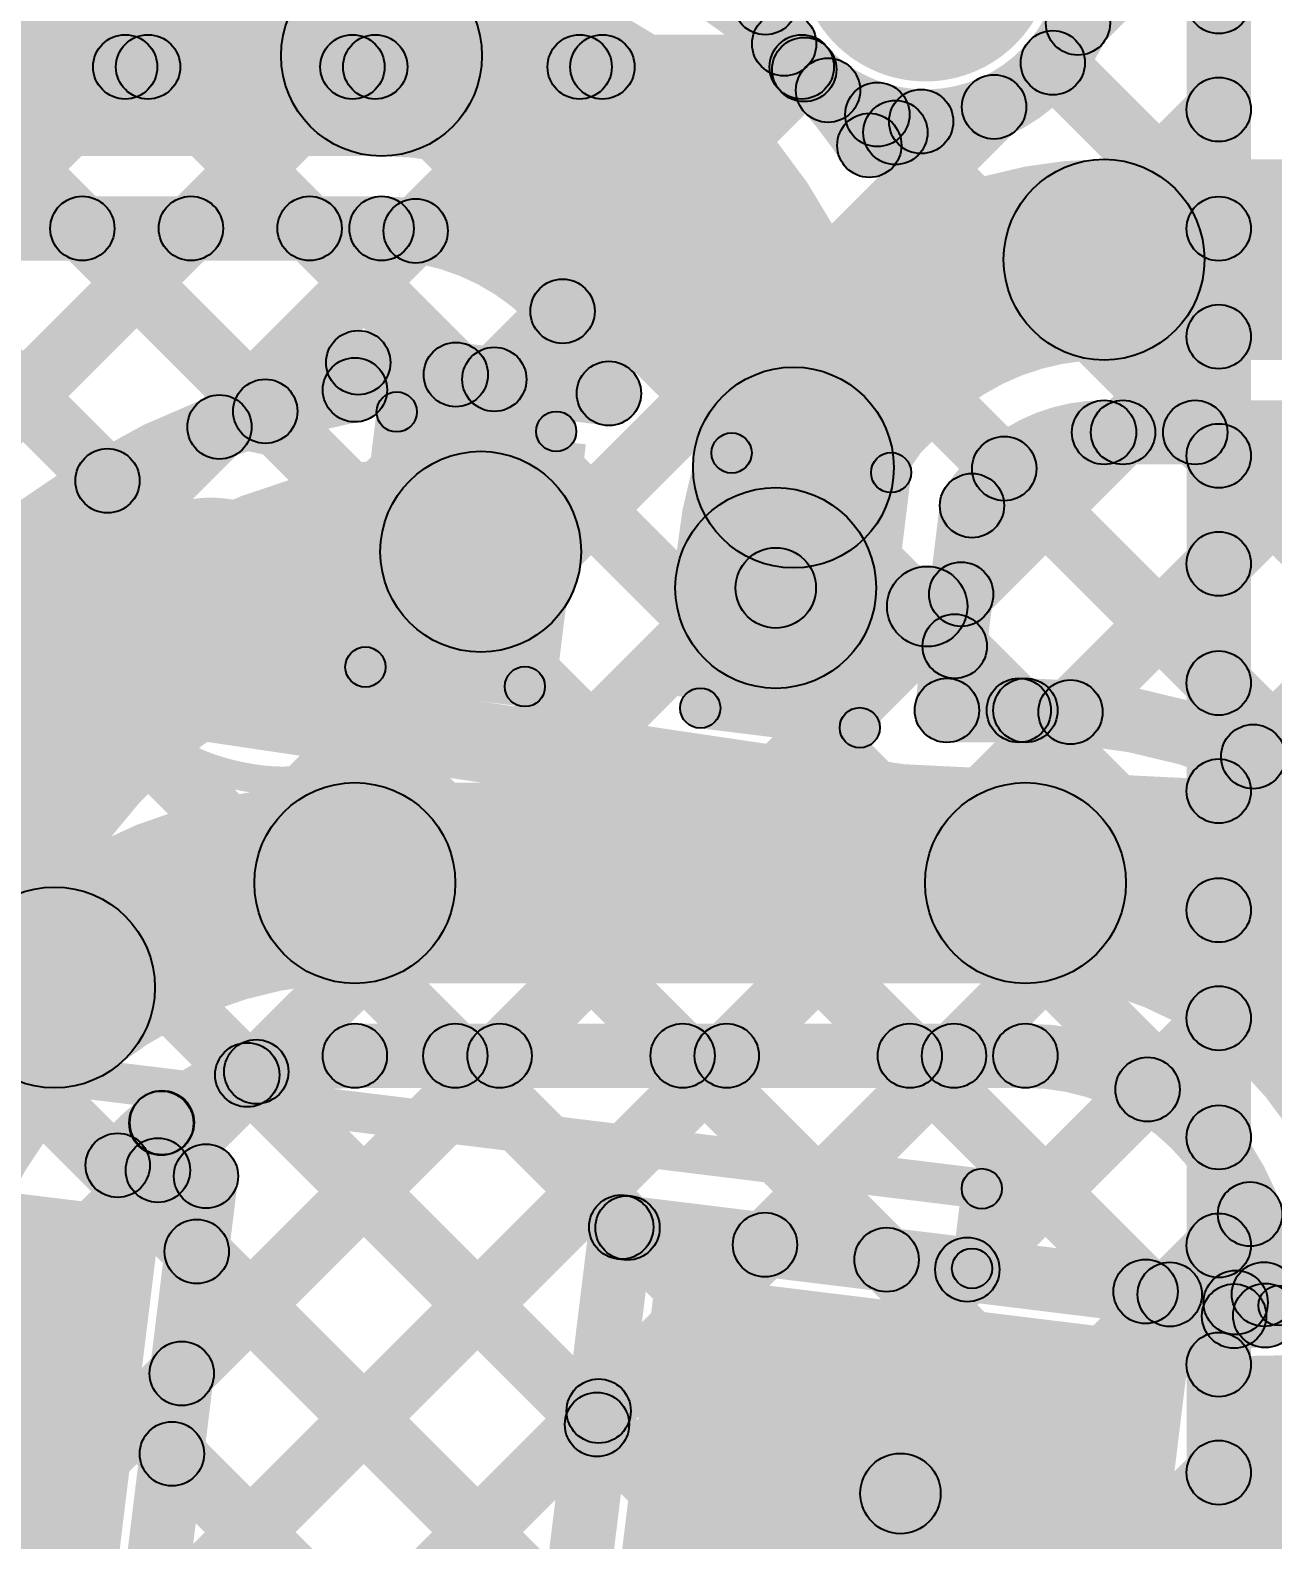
# Model space of a CAD drawing. Header units: millimetres. Extents: x -2.17 to 2.17, y -2.17 to 2.17.
# Drawn here: x -0.2364 to -0.0818, y -1.3914 to -1.2034 of the extents above; entities that cross this region are included whole.
import ezdxf

# ---------------------------------------------------------------- set-up
doc = ezdxf.new("R2010")
doc.units = ezdxf.units.MM
doc.header["$MEASUREMENT"] = 0
for name, color, linetype in [('BottomLayer', 5, 'Continuous'), ('BottomSolder', 6, 'Continuous'), ('Mechanical2', 216, 'Continuous'), ('TopLayer', 1, 'Continuous'), ('TopOverlay', 2, 'Continuous'), ('TopPaste', 8, 'Continuous'), ('TopSolder', 216, 'Continuous')]:
    doc.layers.add(name, color=color, linetype=linetype)

# ---------------------------------------------------------------- blocks, each defined once
blk = doc.blocks.new('WS2812B_M____13')
at = {"layer": 'TopLayer'}
for points in [[(-0.09409, 0.05079), (-0.03504, 0.05079), (-0.03504, 0.01142), (-0.09409, 0.01142)], [(0.03504, 0.05079), (0.09409, 0.05079), (0.09409, 0.01142), (0.03504, 0.01142)], [(-0.09409, -0.01142), (-0.03504, -0.01142), (-0.03504, -0.05079), (-0.09409, -0.05079)], [(0.03504, -0.01142), (0.09409, -0.01142), (0.09409, -0.05079), (0.03504, -0.05079)]]:
    blk.add_hatch(color=1, dxfattribs=at).paths.add_polyline_path(points)
at = {"layer": 'TopOverlay'}
h = blk.add_hatch(color=2, dxfattribs=at)
edge = h.paths.add_edge_path()
edge.add_arc((-0.07, 0.07), 0.0025, 0, 360)
h = blk.add_hatch(color=2, dxfattribs=at)
edge = h.paths.add_edge_path()
edge.add_arc((-0.07, 0.07), 0.0025, 0, 360)
for points in [[(-0.07, 0.0675), (-0.07, 0.0725), (0.07, 0.0725), (0.07, 0.0675)], [(-0.0675, 0.06), (-0.0725, 0.06), (-0.0725, 0.07), (-0.0675, 0.07)], [(0.0725, 0.06), (0.0675, 0.06), (0.0675, 0.07), (0.0725, 0.07)], [(-0.0675, -0.07), (-0.0725, -0.07), (-0.0725, -0.06), (-0.0675, -0.06)], [(0.0725, -0.07), (0.0675, -0.07), (0.0675, -0.06), (0.0725, -0.06)], [(-0.07, -0.0725), (-0.07, -0.0675), (0.07, -0.0675), (0.07, -0.0725)]]:
    blk.add_hatch(color=2, dxfattribs=at).paths.add_polyline_path(points)
h = blk.add_hatch(color=2, dxfattribs=at)
edge = h.paths.add_edge_path()
edge.add_arc((0.07, 0.07), 0.0025, 0, 360)
h = blk.add_hatch(color=2, dxfattribs=at)
edge = h.paths.add_edge_path()
edge.add_arc((0.07, 0.07), 0.0025, 0, 360)
h = blk.add_hatch(color=2, dxfattribs=at)
edge = h.paths.add_edge_path()
edge.add_arc((-0.091, 0.061), 0.0025, 0, 360)
h = blk.add_hatch(color=2, dxfattribs=at)
edge = h.paths.add_edge_path()
edge.add_arc((-0.085, 0.061), 0.0025, 0, 360)
h = blk.add_hatch(color=2, dxfattribs=at)
edge = h.paths.add_edge_path()
edge.add_arc((-0.07, 0.06), 0.0025, 0, 360)
h = blk.add_hatch(color=2, dxfattribs=at)
edge = h.paths.add_edge_path()
edge.add_arc((0.07, 0.06), 0.0025, 0, 360)
h = blk.add_hatch(color=2, dxfattribs=at)
edge = h.paths.add_edge_path()
edge.add_arc((-0.07, -0.06), 0.0025, 0, 360)
h = blk.add_hatch(color=2, dxfattribs=at)
edge = h.paths.add_edge_path()
edge.add_arc((0.07, -0.06), 0.0025, 0, 360)
h = blk.add_hatch(color=2, dxfattribs=at)
edge = h.paths.add_edge_path()
edge.add_arc((-0.07, -0.07), 0.0025, 0, 360)
h = blk.add_hatch(color=2, dxfattribs=at)
edge = h.paths.add_edge_path()
edge.add_arc((-0.07, -0.07), 0.0025, 0, 360)
h = blk.add_hatch(color=2, dxfattribs=at)
edge = h.paths.add_edge_path()
edge.add_arc((0.07, -0.07), 0.0025, 0, 360)
h = blk.add_hatch(color=2, dxfattribs=at)
edge = h.paths.add_edge_path()
edge.add_arc((0.07, -0.07), 0.0025, 0, 360)
at = {"layer": 'TopPaste'}
for points in [[(-0.09409, 0.05079), (-0.03504, 0.05079), (-0.03504, 0.01142), (-0.09409, 0.01142)], [(0.03504, 0.05079), (0.09409, 0.05079), (0.09409, 0.01142), (0.03504, 0.01142)], [(-0.09409, -0.01142), (-0.03504, -0.01142), (-0.03504, -0.05079), (-0.09409, -0.05079)], [(0.03504, -0.01142), (0.09409, -0.01142), (0.09409, -0.05079), (0.03504, -0.05079)]]:
    blk.add_hatch(color=8, dxfattribs=at).paths.add_polyline_path(points)
at = {"layer": 'TopSolder'}
for points in [[(-0.09809, 0.05479), (-0.03104, 0.05479), (-0.03104, 0.00742), (-0.09809, 0.00742)], [(0.03104, 0.05479), (0.09809, 0.05479), (0.09809, 0.00742), (0.03104, 0.00742)], [(-0.09809, -0.00742), (-0.03104, -0.00742), (-0.03104, -0.05479), (-0.09809, -0.05479)], [(0.03104, -0.00742), (0.09809, -0.00742), (0.09809, -0.05479), (0.03104, -0.05479)]]:
    blk.add_hatch(color=216, dxfattribs=at).paths.add_polyline_path(points)
at = {"layer": 'TopOverlay', "const_width": 0.005}
blk.add_lwpolyline([(-0.085, 0.061, 1), (-0.091, 0.061, 1)], format="xyb", close=True, dxfattribs=at)
at = {"layer": 'TopOverlay'}
for centre in [(-0.07, 0.07), (-0.07, 0.07), (0.07, 0.07), (0.07, 0.07), (-0.091, 0.061), (-0.085, 0.061), (-0.07, 0.06), (0.07, 0.06), (-0.07, -0.06), (0.07, -0.06), (-0.07, -0.07), (-0.07, -0.07), (0.07, -0.07), (0.07, -0.07)]:
    blk.add_circle(centre, 0.0025, dxfattribs=at)
blk = doc.blocks.new('WS2812B_M____185')
at = {"layer": 'TopLayer'}
for points in [[(-0.09409, 0.05079), (-0.03504, 0.05079), (-0.03504, 0.01142), (-0.09409, 0.01142)], [(0.03504, 0.05079), (0.09409, 0.05079), (0.09409, 0.01142), (0.03504, 0.01142)], [(-0.09409, -0.01142), (-0.03504, -0.01142), (-0.03504, -0.05079), (-0.09409, -0.05079)], [(0.03504, -0.01142), (0.09409, -0.01142), (0.09409, -0.05079), (0.03504, -0.05079)]]:
    blk.add_hatch(color=1, dxfattribs=at).paths.add_polyline_path(points)
at = {"layer": 'TopOverlay'}
h = blk.add_hatch(color=2, dxfattribs=at)
edge = h.paths.add_edge_path()
edge.add_arc((-0.07, 0.07), 0.0025, 0, 360)
h = blk.add_hatch(color=2, dxfattribs=at)
edge = h.paths.add_edge_path()
edge.add_arc((-0.07, 0.07), 0.0025, 0, 360)
for points in [[(-0.07, 0.0675), (-0.07, 0.0725), (0.07, 0.0725), (0.07, 0.0675)], [(-0.0725, 0.07), (-0.0675, 0.07), (-0.0675, 0.06), (-0.0725, 0.06)], [(0.0675, 0.07), (0.0725, 0.07), (0.0725, 0.06), (0.0675, 0.06)], [(-0.0725, -0.06), (-0.0675, -0.06), (-0.0675, -0.07), (-0.0725, -0.07)], [(0.0675, -0.06), (0.0725, -0.06), (0.0725, -0.07), (0.0675, -0.07)], [(-0.07, -0.0725), (-0.07, -0.0675), (0.07, -0.0675), (0.07, -0.0725)]]:
    blk.add_hatch(color=2, dxfattribs=at).paths.add_polyline_path(points)
h = blk.add_hatch(color=2, dxfattribs=at)
edge = h.paths.add_edge_path()
edge.add_arc((0.07, 0.07), 0.0025, 0, 360)
h = blk.add_hatch(color=2, dxfattribs=at)
edge = h.paths.add_edge_path()
edge.add_arc((0.07, 0.07), 0.0025, 0, 360)
h = blk.add_hatch(color=2, dxfattribs=at)
edge = h.paths.add_edge_path()
edge.add_arc((-0.091, 0.061), 0.0025, 0, 360)
h = blk.add_hatch(color=2, dxfattribs=at)
edge = h.paths.add_edge_path()
edge.add_arc((-0.085, 0.061), 0.0025, 0, 360)
h = blk.add_hatch(color=2, dxfattribs=at)
edge = h.paths.add_edge_path()
edge.add_arc((-0.07, 0.06), 0.0025, 0, 360)
h = blk.add_hatch(color=2, dxfattribs=at)
edge = h.paths.add_edge_path()
edge.add_arc((0.07, 0.06), 0.0025, 0, 360)
h = blk.add_hatch(color=2, dxfattribs=at)
edge = h.paths.add_edge_path()
edge.add_arc((-0.07, -0.06), 0.0025, 0, 360)
h = blk.add_hatch(color=2, dxfattribs=at)
edge = h.paths.add_edge_path()
edge.add_arc((0.07, -0.06), 0.0025, 0, 360)
h = blk.add_hatch(color=2, dxfattribs=at)
edge = h.paths.add_edge_path()
edge.add_arc((-0.07, -0.07), 0.0025, 0, 360)
h = blk.add_hatch(color=2, dxfattribs=at)
edge = h.paths.add_edge_path()
edge.add_arc((-0.07, -0.07), 0.0025, 0, 360)
h = blk.add_hatch(color=2, dxfattribs=at)
edge = h.paths.add_edge_path()
edge.add_arc((0.07, -0.07), 0.0025, 0, 360)
h = blk.add_hatch(color=2, dxfattribs=at)
edge = h.paths.add_edge_path()
edge.add_arc((0.07, -0.07), 0.0025, 0, 360)
at = {"layer": 'TopPaste'}
for points in [[(-0.09409, 0.05079), (-0.03504, 0.05079), (-0.03504, 0.01142), (-0.09409, 0.01142)], [(0.03504, 0.05079), (0.09409, 0.05079), (0.09409, 0.01142), (0.03504, 0.01142)], [(-0.09409, -0.01142), (-0.03504, -0.01142), (-0.03504, -0.05079), (-0.09409, -0.05079)], [(0.03504, -0.01142), (0.09409, -0.01142), (0.09409, -0.05079), (0.03504, -0.05079)]]:
    blk.add_hatch(color=8, dxfattribs=at).paths.add_polyline_path(points)
at = {"layer": 'TopSolder'}
for points in [[(-0.09809, 0.05479), (-0.03104, 0.05479), (-0.03104, 0.00742), (-0.09809, 0.00742)], [(0.03104, 0.05479), (0.09809, 0.05479), (0.09809, 0.00742), (0.03104, 0.00742)], [(-0.09809, -0.00742), (-0.03104, -0.00742), (-0.03104, -0.05479), (-0.09809, -0.05479)], [(0.03104, -0.00742), (0.09809, -0.00742), (0.09809, -0.05479), (0.03104, -0.05479)]]:
    blk.add_hatch(color=216, dxfattribs=at).paths.add_polyline_path(points)
at = {"layer": 'TopOverlay', "const_width": 0.005}
blk.add_lwpolyline([(-0.085, 0.061, 1), (-0.091, 0.061, 1)], format="xyb", close=True, dxfattribs=at)
at = {"layer": 'TopOverlay'}
for centre in [(-0.07, 0.07), (-0.07, 0.07), (0.07, 0.07), (0.07, 0.07), (-0.091, 0.061), (-0.085, 0.061), (-0.07, 0.06), (0.07, 0.06), (-0.07, -0.06), (0.07, -0.06), (-0.07, -0.07), (-0.07, -0.07), (0.07, -0.07), (0.07, -0.07)]:
    blk.add_circle(centre, 0.0025, dxfattribs=at)
blk = doc.blocks.new('C__0402_359')
at = {"layer": 'TopLayer'}
for points in [[(-0.0275, -0.0125), (-0.0275, 0.0125), (-0.0095, 0.0125), (-0.0095, -0.0125)], [(0.0095, -0.0125), (0.0095, 0.0125), (0.0275, 0.0125), (0.0275, -0.0125)]]:
    blk.add_hatch(color=1, dxfattribs=at).paths.add_polyline_path(points)
at = {"layer": 'TopOverlay'}
h = blk.add_hatch(color=2, dxfattribs=at)
edge = h.paths.add_edge_path()
edge.add_arc((-0.031, 0.016), 0.0025, 0, 360)
h = blk.add_hatch(color=2, dxfattribs=at)
edge = h.paths.add_edge_path()
edge.add_arc((-0.031, 0.016), 0.0025, 0, 360)
for points in [[(-0.011, 0.0185), (-0.011, 0.0135), (-0.031, 0.0135), (-0.031, 0.0185)], [(0.031, 0.0185), (0.031, 0.0135), (0.011, 0.0135), (0.011, 0.0185)], [(-0.0335, 0.016), (-0.0285, 0.016), (-0.0285, -0.016), (-0.0335, -0.016)], [(0.0285, 0.016), (0.0335, 0.016), (0.0335, -0.016), (0.0285, -0.016)], [(-0.011, -0.0135), (-0.011, -0.0185), (-0.031, -0.0185), (-0.031, -0.0135)], [(0.031, -0.0135), (0.031, -0.0185), (0.011, -0.0185), (0.011, -0.0135)]]:
    blk.add_hatch(color=2, dxfattribs=at).paths.add_polyline_path(points)
h = blk.add_hatch(color=2, dxfattribs=at)
edge = h.paths.add_edge_path()
edge.add_arc((-0.011, 0.016), 0.0025, 0, 360)
h = blk.add_hatch(color=2, dxfattribs=at)
edge = h.paths.add_edge_path()
edge.add_arc((0.011, 0.016), 0.0025, 0, 360)
h = blk.add_hatch(color=2, dxfattribs=at)
edge = h.paths.add_edge_path()
edge.add_arc((0.031, 0.016), 0.0025, 0, 360)
h = blk.add_hatch(color=2, dxfattribs=at)
edge = h.paths.add_edge_path()
edge.add_arc((0.031, 0.016), 0.0025, 0, 360)
h = blk.add_hatch(color=2, dxfattribs=at)
edge = h.paths.add_edge_path()
edge.add_arc((-0.031, -0.016), 0.0025, 0, 360)
h = blk.add_hatch(color=2, dxfattribs=at)
edge = h.paths.add_edge_path()
edge.add_arc((-0.031, -0.016), 0.0025, 0, 360)
h = blk.add_hatch(color=2, dxfattribs=at)
edge = h.paths.add_edge_path()
edge.add_arc((-0.011, -0.016), 0.0025, 0, 360)
h = blk.add_hatch(color=2, dxfattribs=at)
edge = h.paths.add_edge_path()
edge.add_arc((0.011, -0.016), 0.0025, 0, 360)
h = blk.add_hatch(color=2, dxfattribs=at)
edge = h.paths.add_edge_path()
edge.add_arc((0.031, -0.016), 0.0025, 0, 360)
h = blk.add_hatch(color=2, dxfattribs=at)
edge = h.paths.add_edge_path()
edge.add_arc((0.031, -0.016), 0.0025, 0, 360)
at = {"layer": 'TopPaste'}
for points in [[(-0.0275, -0.0125), (-0.0275, 0.0125), (-0.0095, 0.0125), (-0.0095, -0.0125)], [(0.0095, -0.0125), (0.0095, 0.0125), (0.0275, 0.0125), (0.0275, -0.0125)]]:
    blk.add_hatch(color=8, dxfattribs=at).paths.add_polyline_path(points)
at = {"layer": 'TopSolder'}
for points in [[(-0.02986, -0.01486), (-0.02986, 0.01486), (-0.00714, 0.01486), (-0.00714, -0.01486)], [(0.00714, -0.01486), (0.00714, 0.01486), (0.02986, 0.01486), (0.02986, -0.01486)]]:
    blk.add_hatch(color=216, dxfattribs=at).paths.add_polyline_path(points)
at = {"layer": 'TopOverlay'}
for centre in [(-0.031, 0.016), (-0.031, 0.016), (-0.011, 0.016), (0.011, 0.016), (0.031, 0.016), (0.031, 0.016), (-0.031, -0.016), (-0.031, -0.016), (-0.011, -0.016), (0.011, -0.016), (0.031, -0.016), (0.031, -0.016)]:
    blk.add_circle(centre, 0.0025, dxfattribs=at)

msp = doc.modelspace()

# ---------------------------------------------------------------- hatches: boundary and pattern name
at = {"layer": 'BottomLayer'}
for points in [[(-0.0845, -2.0588), (-0.0925, -2.0588), (-0.0925, -0.99704), (-0.0845, -0.99704)], [(-0.5307, -1.07444), (-0.52504, -1.06878), (-0.08567, -1.50815), (-0.09133, -1.51381)], [(-0.5567, -1.07672), (-0.55104, -1.07107), (-0.08567, -1.53644), (-0.09133, -1.54209)], [(-0.1032, -1.20537), (-0.10885, -1.19972), (-0.09133, -1.18219), (-0.08567, -1.18785)], [(-0.36, -1.212), (-0.36, -1.204), (-0.1404, -1.204), (-0.1404, -1.212)], [(-0.11198, -1.21031), (-0.10632, -1.20466), (-0.08567, -1.22531), (-0.09133, -1.23097)], [(-0.51708, -1.50612), (-0.52274, -1.50046), (-0.22744, -1.20517), (-0.22179, -1.21083)], [(-0.48924, -1.50656), (-0.4949, -1.50091), (-0.19916, -1.20517), (-0.1935, -1.21083)], [(-0.4614, -1.50701), (-0.46705, -1.50135), (-0.17088, -1.20517), (-0.16522, -1.21083)], [(-0.43356, -1.50745), (-0.43921, -1.50179), (-0.14292, -1.2055), (-0.13726, -1.21116)], [(-0.36619, -1.21066), (-0.36053, -1.205), (-0.08567, -1.47987), (-0.09133, -1.48552)], [(-0.33774, -1.21083), (-0.33208, -1.20517), (-0.08567, -1.45158), (-0.09133, -1.45724)], [(-0.30946, -1.21083), (-0.3038, -1.20517), (-0.08567, -1.4233), (-0.09133, -1.42896)], [(-0.28117, -1.21083), (-0.27551, -1.20517), (-0.08567, -1.39501), (-0.09133, -1.40067)], [(-0.25289, -1.21083), (-0.24723, -1.20517), (-0.08567, -1.36673), (-0.09133, -1.37239)], [(-0.2246, -1.21083), (-0.21895, -1.20517), (-0.08567, -1.33845), (-0.09133, -1.3441)], [(-0.19632, -1.21083), (-0.19066, -1.20517), (-0.08567, -1.31016), (-0.09133, -1.31582)], [(-0.16803, -1.21083), (-0.16238, -1.20517), (-0.08567, -1.28188), (-0.09133, -1.28753)], [(-0.40572, -1.50789), (-0.41137, -1.50224), (-0.11928, -1.21015), (-0.11363, -1.2158)], [(-0.37787, -1.50834), (-0.38353, -1.50268), (-0.09133, -1.21048), (-0.08567, -1.21613)], [(-0.13382, -1.21676), (-0.12816, -1.2111), (-0.08567, -1.25359), (-0.09133, -1.25925)], [(-0.35003, -1.50878), (-0.35569, -1.50312), (-0.09133, -1.23876), (-0.08567, -1.24442)], [(-0.32219, -1.50922), (-0.32785, -1.50357), (-0.09133, -1.26705), (-0.08567, -1.2727)], [(-0.29435, -1.50967), (-0.30001, -1.50401), (-0.09133, -1.29533), (-0.08567, -1.30099)], [(-0.26651, -1.51011), (-0.27217, -1.50445), (-0.09133, -1.32361), (-0.08567, -1.32927)], [(-0.23867, -1.51055), (-0.24433, -1.5049), (-0.09133, -1.3519), (-0.08567, -1.35755)], [(-0.21083, -1.511), (-0.21649, -1.50534), (-0.09133, -1.38018), (-0.08567, -1.38584)]]:
    msp.add_hatch(color=5, dxfattribs=at).paths.add_polyline_path(points)
h = msp.add_hatch(color=5, dxfattribs=at)
edge = h.paths.add_edge_path()
edge.add_arc((-0.125, -1.194), 0.01181, 0, 360)
h = msp.add_hatch(color=5, dxfattribs=at)
edge = h.paths.add_edge_path()
edge.add_arc((-0.0885, -1.19985), 0.004, 0, 360)
h = msp.add_hatch(color=5, dxfattribs=at)
edge = h.paths.add_edge_path()
edge.add_arc((-0.10602, -1.20254), 0.004, 0, 360)
h = msp.add_hatch(color=5, dxfattribs=at)
edge = h.paths.add_edge_path()
edge.add_arc((-0.22462, -1.208), 0.004, 0, 360)
h = msp.add_hatch(color=5, dxfattribs=at)
edge = h.paths.add_edge_path()
edge.add_arc((-0.22177, -1.208), 0.004, 0, 360)
h = msp.add_hatch(color=5, dxfattribs=at)
edge = h.paths.add_edge_path()
edge.add_arc((-0.19633, -1.208), 0.004, 0, 360)
h = msp.add_hatch(color=5, dxfattribs=at)
edge = h.paths.add_edge_path()
edge.add_arc((-0.19349, -1.208), 0.004, 0, 360)
h = msp.add_hatch(color=5, dxfattribs=at)
edge = h.paths.add_edge_path()
edge.add_arc((-0.16805, -1.208), 0.004, 0, 360)
h = msp.add_hatch(color=5, dxfattribs=at)
edge = h.paths.add_edge_path()
edge.add_arc((-0.16521, -1.208), 0.004, 0, 360)
h = msp.add_hatch(color=5, dxfattribs=at)
edge = h.paths.add_edge_path()
edge.add_arc((-0.1404, -1.208), 0.004, 0, 360)
h = msp.add_hatch(color=5, dxfattribs=at)
edge = h.paths.add_edge_path()
edge.add_arc((-0.1404, -1.208), 0.004, 0, 360)
h = msp.add_hatch(color=5, dxfattribs=at)
edge = h.paths.add_edge_path()
edge.add_arc((-0.14009, -1.20833), 0.004, 0, 360)
h = msp.add_hatch(color=5, dxfattribs=at)
edge = h.paths.add_edge_path()
edge.add_arc((-0.10915, -1.20749), 0.004, 0, 360)
h = msp.add_hatch(color=5, dxfattribs=at)
edge = h.paths.add_edge_path()
edge.add_arc((-0.13099, -1.21393), 0.004, 0, 360)
h = msp.add_hatch(color=5, dxfattribs=at)
edge = h.paths.add_edge_path()
edge.add_arc((-0.11646, -1.21298), 0.004, 0, 360)
h = msp.add_hatch(color=5, dxfattribs=at)
edge = h.paths.add_edge_path()
edge.add_arc((-0.0885, -1.21331), 0.004, 0, 360)
h = msp.add_hatch(color=5, dxfattribs=at)
edge = h.paths.add_edge_path()
edge.add_arc((-0.0885, -1.22814), 0.004, 0, 360)
h = msp.add_hatch(color=5, dxfattribs=at)
edge = h.paths.add_edge_path()
edge.add_arc((-0.0885, -1.24159), 0.004, 0, 360)
h = msp.add_hatch(color=5, dxfattribs=at)
edge = h.paths.add_edge_path()
edge.add_arc((-0.0885, -1.25642), 0.004, 0, 360)
h = msp.add_hatch(color=5, dxfattribs=at)
edge = h.paths.add_edge_path()
edge.add_arc((-0.0885, -1.26987), 0.004, 0, 360)
h = msp.add_hatch(color=5, dxfattribs=at)
edge = h.paths.add_edge_path()
edge.add_arc((-0.0885, -1.28471), 0.004, 0, 360)
h = msp.add_hatch(color=5, dxfattribs=at)
edge = h.paths.add_edge_path()
edge.add_arc((-0.0885, -1.29816), 0.004, 0, 360)
h = msp.add_hatch(color=5, dxfattribs=at)
edge = h.paths.add_edge_path()
edge.add_arc((-0.0885, -1.31299), 0.004, 0, 360)
h = msp.add_hatch(color=5, dxfattribs=at)
edge = h.paths.add_edge_path()
edge.add_arc((-0.0885, -1.32644), 0.004, 0, 360)
h = msp.add_hatch(color=5, dxfattribs=at)
edge = h.paths.add_edge_path()
edge.add_arc((-0.0885, -1.34127), 0.004, 0, 360)
h = msp.add_hatch(color=5, dxfattribs=at)
edge = h.paths.add_edge_path()
edge.add_arc((-0.0885, -1.35473), 0.004, 0, 360)
h = msp.add_hatch(color=5, dxfattribs=at)
edge = h.paths.add_edge_path()
edge.add_arc((-0.0885, -1.36956), 0.004, 0, 360)
h = msp.add_hatch(color=5, dxfattribs=at)
edge = h.paths.add_edge_path()
edge.add_arc((-0.0885, -1.38301), 0.004, 0, 360)
at = {"layer": 'BottomSolder'}
h = msp.add_hatch(color=6, dxfattribs=at)
edge = h.paths.add_edge_path()
edge.add_arc((-0.125, -1.194), 0.01581, 0, 360)
at = {"layer": 'TopLayer'}
h = msp.add_hatch(color=1, dxfattribs=at)
edge = h.paths.add_edge_path()
edge.add_arc((-0.125, -1.194), 0.01181, 0, 360)
for points in [[(-0.31312, -1.21911), (-0.31312, -1.19411), (-0.19271, -1.19411), (-0.19271, -1.21911)], [(-0.13382, -1.21676), (-0.12816, -1.2111), (-0.12592, -1.21334), (-0.13158, -1.219)], [(-0.10277, -1.2445), (-0.10277, -1.2195), (-0.01649, -1.2195), (-0.01649, -1.2445)], [(-0.31312, -1.23211), (-0.31312, -1.22411), (-0.19271, -1.22411), (-0.19271, -1.23211)], [(-0.27073, -1.28805), (-0.27638, -1.28239), (-0.21927, -1.22528), (-0.21361, -1.23094)], [(-0.26106, -1.23094), (-0.2554, -1.22528), (-0.22399, -1.2567), (-0.22965, -1.26235)], [(-0.23278, -1.23094), (-0.22712, -1.22528), (-0.20435, -1.24805), (-0.21001, -1.2537)], [(-0.20449, -1.23094), (-0.19883, -1.22528), (-0.18063, -1.24349), (-0.18629, -1.24914)], [(-0.21005, -1.25566), (-0.2157, -1.25), (-0.19129, -1.22559), (-0.18563, -1.23124)], [(-0.17584, -1.24973), (-0.18149, -1.24407), (-0.17301, -1.23559), (-0.16736, -1.24125)], [(-0.1961, -1.24879), (-0.19512, -1.24085), (-0.16392, -1.24468), (-0.1649, -1.25262)], [(-0.19205, -1.24869), (-0.19999, -1.24772), (-0.19958, -1.24433), (-0.19164, -1.24531)], [(-0.10277, -1.2575), (-0.10277, -1.2495), (-0.01649, -1.2495), (-0.01649, -1.2575)], [(-0.11773, -1.27648), (-0.12339, -1.27082), (-0.10324, -1.25067), (-0.09758, -1.25633)], [(-0.10413, -1.29116), (-0.10978, -1.2855), (-0.07495, -1.25067), (-0.0693, -1.25633)], [(-0.09425, -1.25633), (-0.08859, -1.25067), (-0.06183, -1.27743), (-0.06749, -1.28309)], [(-0.08138, -1.2967), (-0.08704, -1.29104), (-0.04667, -1.25067), (-0.04101, -1.25633)], [(-0.11802, -1.26084), (-0.11237, -1.25518), (-0.07123, -1.29632), (-0.07689, -1.30197)], [(-0.11837, -1.2886), (-0.12631, -1.28762), (-0.12318, -1.26214), (-0.11524, -1.26311)], [(-0.14425, -1.27783), (-0.14303, -1.2679), (-0.12417, -1.27022), (-0.12539, -1.28014)], [(-0.12419, -1.28296), (-0.11853, -1.2773), (-0.11055, -1.28528), (-0.11621, -1.29094)], [(-0.12234, -1.29211), (-0.12234, -1.28411), (-0.11256, -1.28411), (-0.11256, -1.29211)], [(-0.19603, -1.32211), (-0.19603, -1.29711), (-0.11256, -1.29711), (-0.11256, -1.32211)], [(-0.21871, -1.40574), (-0.22436, -1.40008), (-0.15257, -1.32828), (-0.14691, -1.33394)], [(-0.21475, -1.37349), (-0.2204, -1.36784), (-0.18085, -1.32828), (-0.17519, -1.33394)], [(-0.19603, -1.33511), (-0.19603, -1.32711), (-0.11256, -1.32711), (-0.11256, -1.33511)], [(-0.18634, -1.33394), (-0.18069, -1.32828), (-0.15926, -1.34971), (-0.16492, -1.35537)], [(-0.15806, -1.33394), (-0.1524, -1.32828), (-0.12702, -1.35367), (-0.13267, -1.35933)], [(-0.14215, -1.35747), (-0.14781, -1.35181), (-0.12428, -1.32828), (-0.11862, -1.33394)], [(-0.12978, -1.33394), (-0.12412, -1.32828), (-0.09477, -1.35763), (-0.10043, -1.36328)], [(-0.21773, -1.34819), (-0.22338, -1.34253), (-0.21112, -1.33027), (-0.20547, -1.33593)], [(-0.21225, -1.33632), (-0.20659, -1.33067), (-0.16306, -1.3742), (-0.16872, -1.37985)], [(-0.11696, -1.36056), (-0.12262, -1.3549), (-0.10019, -1.33247), (-0.09453, -1.33813)], [(-0.22604, -1.34872), (-0.22506, -1.34078), (-0.21407, -1.34212), (-0.21505, -1.35007)], [(-0.21758, -1.40353), (-0.22552, -1.40255), (-0.21853, -1.34561), (-0.21059, -1.34658)], [(-0.16336, -1.35641), (-0.16238, -1.34847), (-0.0859, -1.35786), (-0.08687, -1.3658)], [(-0.09177, -1.36365), (-0.09743, -1.358), (-0.08743, -1.348), (-0.08177, -1.35365)], [(-0.21854, -1.35831), (-0.21288, -1.35266), (-0.16615, -1.39939), (-0.17181, -1.40504)], [(-0.16587, -1.40971), (-0.17381, -1.40873), (-0.16684, -1.35195), (-0.1589, -1.35293)], [(-0.08652, -1.36752), (-0.08666, -1.35952), (-0.08278, -1.35945), (-0.08264, -1.36745)], [(-0.22267, -1.43798), (-0.22832, -1.43232), (-0.16851, -1.37251), (-0.16285, -1.37817)], [(-0.22163, -1.3835), (-0.21598, -1.37785), (-0.17373, -1.42009), (-0.17939, -1.42575)], [(-0.13149, -1.38931), (-0.12476, -1.38191), (-0.04965, -1.45013), (-0.05638, -1.45754)]]:
    msp.add_hatch(color=1, dxfattribs=at).paths.add_polyline_path(points)
h = msp.add_hatch(color=1, dxfattribs=at)
edge = h.paths.add_edge_path()
edge.add_arc((-0.19271, -1.20661), 0.0125, 0, 360)
h = msp.add_hatch(color=1, dxfattribs=at)
edge = h.paths.add_edge_path()
edge.add_arc((-0.19271, -1.20661), 0.0125, 0, 360)
h = msp.add_hatch(color=1, dxfattribs=at)
edge = h.paths.add_edge_path()
edge.add_arc((-0.14493, -1.19999), 0.004, 0, 360)
h = msp.add_hatch(color=1, dxfattribs=at)
edge = h.paths.add_edge_path()
edge.add_arc((-0.14259, -1.20513), 0.004, 0, 360)
h = msp.add_hatch(color=1, dxfattribs=at)
edge = h.paths.add_edge_path()
edge.add_arc((-0.14259, -1.20513), 0.004, 0, 360)
h = msp.add_hatch(color=1, dxfattribs=at)
edge = h.paths.add_edge_path()
edge.add_arc((-0.13713, -1.21091), 0.004, 0, 360)
h = msp.add_hatch(color=1, dxfattribs=at)
edge = h.paths.add_edge_path()
edge.add_arc((-0.13713, -1.21091), 0.004, 0, 360)
h = msp.add_hatch(color=1, dxfattribs=at)
edge = h.paths.add_edge_path()
edge.add_arc((-0.13099, -1.21393), 0.004, 0, 360)
h = msp.add_hatch(color=1, dxfattribs=at)
edge = h.paths.add_edge_path()
edge.add_arc((-0.12875, -1.21617), 0.004, 0, 360)
h = msp.add_hatch(color=1, dxfattribs=at)
edge = h.paths.add_edge_path()
edge.add_arc((-0.12554, -1.2148), 0.004, 0, 360)
h = msp.add_hatch(color=1, dxfattribs=at)
edge = h.paths.add_edge_path()
edge.add_arc((-0.12554, -1.2148), 0.004, 0, 360)
h = msp.add_hatch(color=1, dxfattribs=at)
edge = h.paths.add_edge_path()
edge.add_arc((-0.13199, -1.21777), 0.004, 0, 360)
h = msp.add_hatch(color=1, dxfattribs=at)
edge = h.paths.add_edge_path()
edge.add_arc((-0.13199, -1.21777), 0.004, 0, 360)
h = msp.add_hatch(color=1, dxfattribs=at)
edge = h.paths.add_edge_path()
edge.add_arc((-0.10277, -1.232), 0.0125, 0, 360)
h = msp.add_hatch(color=1, dxfattribs=at)
edge = h.paths.add_edge_path()
edge.add_arc((-0.10277, -1.232), 0.0125, 0, 360)
h = msp.add_hatch(color=1, dxfattribs=at)
edge = h.paths.add_edge_path()
edge.add_arc((-0.22995, -1.22811), 0.004, 0, 360)
h = msp.add_hatch(color=1, dxfattribs=at)
edge = h.paths.add_edge_path()
edge.add_arc((-0.21644, -1.22811), 0.004, 0, 360)
h = msp.add_hatch(color=1, dxfattribs=at)
edge = h.paths.add_edge_path()
edge.add_arc((-0.20166, -1.22811), 0.004, 0, 360)
h = msp.add_hatch(color=1, dxfattribs=at)
edge = h.paths.add_edge_path()
edge.add_arc((-0.19271, -1.22811), 0.004, 0, 360)
h = msp.add_hatch(color=1, dxfattribs=at)
edge = h.paths.add_edge_path()
edge.add_arc((-0.19271, -1.22811), 0.004, 0, 360)
h = msp.add_hatch(color=1, dxfattribs=at)
edge = h.paths.add_edge_path()
edge.add_arc((-0.18846, -1.22842), 0.004, 0, 360)
h = msp.add_hatch(color=1, dxfattribs=at)
edge = h.paths.add_edge_path()
edge.add_arc((-0.17018, -1.23842), 0.004, 0, 360)
h = msp.add_hatch(color=1, dxfattribs=at)
edge = h.paths.add_edge_path()
edge.add_arc((-0.19561, -1.24482), 0.004, 0, 360)
h = msp.add_hatch(color=1, dxfattribs=at)
edge = h.paths.add_edge_path()
edge.add_arc((-0.19561, -1.24482), 0.004, 0, 360)
h = msp.add_hatch(color=1, dxfattribs=at)
edge = h.paths.add_edge_path()
edge.add_arc((-0.18346, -1.24631), 0.004, 0, 360)
h = msp.add_hatch(color=1, dxfattribs=at)
edge = h.paths.add_edge_path()
edge.add_arc((-0.17867, -1.2469), 0.004, 0, 360)
h = msp.add_hatch(color=1, dxfattribs=at)
edge = h.paths.add_edge_path()
edge.add_arc((-0.19602, -1.24821), 0.004, 0, 360)
h = msp.add_hatch(color=1, dxfattribs=at)
edge = h.paths.add_edge_path()
edge.add_arc((-0.19602, -1.24821), 0.004, 0, 360)
h = msp.add_hatch(color=1, dxfattribs=at)
edge = h.paths.add_edge_path()
edge.add_arc((-0.16441, -1.24865), 0.004, 0, 360)
h = msp.add_hatch(color=1, dxfattribs=at)
edge = h.paths.add_edge_path()
edge.add_arc((-0.16441, -1.24865), 0.004, 0, 360)
h = msp.add_hatch(color=1, dxfattribs=at)
edge = h.paths.add_edge_path()
edge.add_arc((-0.14144, -1.25788), 0.0125, 0, 360)
h = msp.add_hatch(color=1, dxfattribs=at)
edge = h.paths.add_edge_path()
edge.add_arc((-0.20718, -1.25088), 0.004, 0, 360)
h = msp.add_hatch(color=1, dxfattribs=at)
edge = h.paths.add_edge_path()
edge.add_arc((-0.21288, -1.25283), 0.004, 0, 360)
h = msp.add_hatch(color=1, dxfattribs=at)
edge = h.paths.add_edge_path()
edge.add_arc((-0.10277, -1.2535), 0.004, 0, 360)
h = msp.add_hatch(color=1, dxfattribs=at)
edge = h.paths.add_edge_path()
edge.add_arc((-0.10277, -1.2535), 0.004, 0, 360)
h = msp.add_hatch(color=1, dxfattribs=at)
edge = h.paths.add_edge_path()
edge.add_arc((-0.10041, -1.2535), 0.004, 0, 360)
h = msp.add_hatch(color=1, dxfattribs=at)
edge = h.paths.add_edge_path()
edge.add_arc((-0.09142, -1.2535), 0.004, 0, 360)
h = msp.add_hatch(color=1, dxfattribs=at)
edge = h.paths.add_edge_path()
edge.add_arc((-0.1152, -1.25801), 0.004, 0, 360)
h = msp.add_hatch(color=1, dxfattribs=at)
edge = h.paths.add_edge_path()
edge.add_arc((-0.22682, -1.25953), 0.004, 0, 360)
h = msp.add_hatch(color=1, dxfattribs=at)
edge = h.paths.add_edge_path()
edge.add_arc((-0.18036, -1.26836), 0.0125, 0, 360)
h = msp.add_hatch(color=1, dxfattribs=at)
edge = h.paths.add_edge_path()
edge.add_arc((-0.11921, -1.26262), 0.004, 0, 360)
h = msp.add_hatch(color=1, dxfattribs=at)
edge = h.paths.add_edge_path()
edge.add_arc((-0.11921, -1.26262), 0.004, 0, 360)
h = msp.add_hatch(color=1, dxfattribs=at)
edge = h.paths.add_edge_path()
edge.add_arc((-0.14364, -1.27287), 0.0125, 0, 360)
h = msp.add_hatch(color=1, dxfattribs=at)
edge = h.paths.add_edge_path()
edge.add_arc((-0.14364, -1.27287), 0.005, 0, 360)
h = msp.add_hatch(color=1, dxfattribs=at)
edge = h.paths.add_edge_path()
edge.add_arc((-0.12478, -1.27518), 0.005, 0, 360)
h = msp.add_hatch(color=1, dxfattribs=at)
edge = h.paths.add_edge_path()
edge.add_arc((-0.12056, -1.27365), 0.004, 0, 360)
h = msp.add_hatch(color=1, dxfattribs=at)
edge = h.paths.add_edge_path()
edge.add_arc((-0.12136, -1.28013), 0.004, 0, 360)
h = msp.add_hatch(color=1, dxfattribs=at)
edge = h.paths.add_edge_path()
edge.add_arc((-0.12234, -1.28811), 0.004, 0, 360)
h = msp.add_hatch(color=1, dxfattribs=at)
edge = h.paths.add_edge_path()
edge.add_arc((-0.12234, -1.28811), 0.004, 0, 360)
h = msp.add_hatch(color=1, dxfattribs=at)
edge = h.paths.add_edge_path()
edge.add_arc((-0.11338, -1.28811), 0.004, 0, 360)
h = msp.add_hatch(color=1, dxfattribs=at)
edge = h.paths.add_edge_path()
edge.add_arc((-0.11256, -1.28811), 0.004, 0, 360)
h = msp.add_hatch(color=1, dxfattribs=at)
edge = h.paths.add_edge_path()
edge.add_arc((-0.11256, -1.28811), 0.004, 0, 360)
h = msp.add_hatch(color=1, dxfattribs=at)
edge = h.paths.add_edge_path()
edge.add_arc((-0.10695, -1.28833), 0.004, 0, 360)
h = msp.add_hatch(color=1, dxfattribs=at)
edge = h.paths.add_edge_path()
edge.add_arc((-0.08421, -1.29387), 0.004, 0, 360)
h = msp.add_hatch(color=1, dxfattribs=at)
edge = h.paths.add_edge_path()
edge.add_arc((-0.19603, -1.30961), 0.0125, 0, 360)
h = msp.add_hatch(color=1, dxfattribs=at)
edge = h.paths.add_edge_path()
edge.add_arc((-0.19603, -1.30961), 0.0125, 0, 360)
h = msp.add_hatch(color=1, dxfattribs=at)
edge = h.paths.add_edge_path()
edge.add_arc((-0.11256, -1.30961), 0.0125, 0, 360)
h = msp.add_hatch(color=1, dxfattribs=at)
edge = h.paths.add_edge_path()
edge.add_arc((-0.11256, -1.30961), 0.0125, 0, 360)
h = msp.add_hatch(color=1, dxfattribs=at)
edge = h.paths.add_edge_path()
edge.add_arc((-0.23342, -1.32261), 0.0125, 0, 360)
h = msp.add_hatch(color=1, dxfattribs=at)
edge = h.paths.add_edge_path()
edge.add_arc((-0.23342, -1.32261), 0.0125, 0, 360)
h = msp.add_hatch(color=1, dxfattribs=at)
edge = h.paths.add_edge_path()
edge.add_arc((-0.19603, -1.33111), 0.004, 0, 360)
h = msp.add_hatch(color=1, dxfattribs=at)
edge = h.paths.add_edge_path()
edge.add_arc((-0.19603, -1.33111), 0.004, 0, 360)
h = msp.add_hatch(color=1, dxfattribs=at)
edge = h.paths.add_edge_path()
edge.add_arc((-0.18352, -1.33111), 0.004, 0, 360)
h = msp.add_hatch(color=1, dxfattribs=at)
edge = h.paths.add_edge_path()
edge.add_arc((-0.17802, -1.33111), 0.004, 0, 360)
h = msp.add_hatch(color=1, dxfattribs=at)
edge = h.paths.add_edge_path()
edge.add_arc((-0.15523, -1.33111), 0.004, 0, 360)
h = msp.add_hatch(color=1, dxfattribs=at)
edge = h.paths.add_edge_path()
edge.add_arc((-0.14974, -1.33111), 0.004, 0, 360)
h = msp.add_hatch(color=1, dxfattribs=at)
edge = h.paths.add_edge_path()
edge.add_arc((-0.12695, -1.33111), 0.004, 0, 360)
h = msp.add_hatch(color=1, dxfattribs=at)
edge = h.paths.add_edge_path()
edge.add_arc((-0.12145, -1.33111), 0.004, 0, 360)
h = msp.add_hatch(color=1, dxfattribs=at)
edge = h.paths.add_edge_path()
edge.add_arc((-0.11256, -1.33111), 0.004, 0, 360)
h = msp.add_hatch(color=1, dxfattribs=at)
edge = h.paths.add_edge_path()
edge.add_arc((-0.11256, -1.33111), 0.004, 0, 360)
h = msp.add_hatch(color=1, dxfattribs=at)
edge = h.paths.add_edge_path()
edge.add_arc((-0.20942, -1.33349), 0.004, 0, 360)
h = msp.add_hatch(color=1, dxfattribs=at)
edge = h.paths.add_edge_path()
edge.add_arc((-0.2083, -1.3331), 0.004, 0, 360)
h = msp.add_hatch(color=1, dxfattribs=at)
edge = h.paths.add_edge_path()
edge.add_arc((-0.09736, -1.3353), 0.004, 0, 360)
h = msp.add_hatch(color=1, dxfattribs=at)
edge = h.paths.add_edge_path()
edge.add_arc((-0.22012, -1.3395), 0.004, 0, 360)
h = msp.add_hatch(color=1, dxfattribs=at)
edge = h.paths.add_edge_path()
edge.add_arc((-0.22004, -1.33944), 0.004, 0, 360)
h = msp.add_hatch(color=1, dxfattribs=at)
edge = h.paths.add_edge_path()
edge.add_arc((-0.22555, -1.34475), 0.004, 0, 360)
h = msp.add_hatch(color=1, dxfattribs=at)
edge = h.paths.add_edge_path()
edge.add_arc((-0.22555, -1.34475), 0.004, 0, 360)
h = msp.add_hatch(color=1, dxfattribs=at)
edge = h.paths.add_edge_path()
edge.add_arc((-0.22055, -1.34536), 0.004, 0, 360)
h = msp.add_hatch(color=1, dxfattribs=at)
edge = h.paths.add_edge_path()
edge.add_arc((-0.21456, -1.3461), 0.004, 0, 360)
h = msp.add_hatch(color=1, dxfattribs=at)
edge = h.paths.add_edge_path()
edge.add_arc((-0.21456, -1.3461), 0.004, 0, 360)
h = msp.add_hatch(color=1, dxfattribs=at)
edge = h.paths.add_edge_path()
edge.add_arc((-0.0846, -1.35082), 0.004, 0, 360)
h = msp.add_hatch(color=1, dxfattribs=at)
edge = h.paths.add_edge_path()
edge.add_arc((-0.16287, -1.35244), 0.004, 0, 360)
h = msp.add_hatch(color=1, dxfattribs=at)
edge = h.paths.add_edge_path()
edge.add_arc((-0.16287, -1.35244), 0.004, 0, 360)
h = msp.add_hatch(color=1, dxfattribs=at)
edge = h.paths.add_edge_path()
edge.add_arc((-0.16209, -1.35254), 0.004, 0, 360)
h = msp.add_hatch(color=1, dxfattribs=at)
edge = h.paths.add_edge_path()
edge.add_arc((-0.14498, -1.35464), 0.004, 0, 360)
h = msp.add_hatch(color=1, dxfattribs=at)
edge = h.paths.add_edge_path()
edge.add_arc((-0.21571, -1.35548), 0.004, 0, 360)
h = msp.add_hatch(color=1, dxfattribs=at)
edge = h.paths.add_edge_path()
edge.add_arc((-0.12985, -1.3565), 0.004, 0, 360)
h = msp.add_hatch(color=1, dxfattribs=at)
edge = h.paths.add_edge_path()
edge.add_arc((-0.11979, -1.35773), 0.004, 0, 360)
h = msp.add_hatch(color=1, dxfattribs=at)
edge = h.paths.add_edge_path()
edge.add_arc((-0.0976, -1.36046), 0.004, 0, 360)
h = msp.add_hatch(color=1, dxfattribs=at)
edge = h.paths.add_edge_path()
edge.add_arc((-0.0946, -1.36082), 0.004, 0, 360)
h = msp.add_hatch(color=1, dxfattribs=at)
edge = h.paths.add_edge_path()
edge.add_arc((-0.08287, -1.3608), 0.004, 0, 360)
h = msp.add_hatch(color=1, dxfattribs=at)
edge = h.paths.add_edge_path()
edge.add_arc((-0.08639, -1.36183), 0.004, 0, 360)
h = msp.add_hatch(color=1, dxfattribs=at)
edge = h.paths.add_edge_path()
edge.add_arc((-0.08659, -1.36352), 0.004, 0, 360)
h = msp.add_hatch(color=1, dxfattribs=at)
edge = h.paths.add_edge_path()
edge.add_arc((-0.08271, -1.36345), 0.004, 0, 360)
h = msp.add_hatch(color=1, dxfattribs=at)
edge = h.paths.add_edge_path()
edge.add_arc((-0.21758, -1.37067), 0.004, 0, 360)
h = msp.add_hatch(color=1, dxfattribs=at)
edge = h.paths.add_edge_path()
edge.add_arc((-0.16568, -1.37534), 0.004, 0, 360)
h = msp.add_hatch(color=1, dxfattribs=at)
edge = h.paths.add_edge_path()
edge.add_arc((-0.16589, -1.37702), 0.004, 0, 360)
h = msp.add_hatch(color=1, dxfattribs=at)
edge = h.paths.add_edge_path()
edge.add_arc((-0.2188, -1.38067), 0.004, 0, 360)
h = msp.add_hatch(color=1, dxfattribs=at)
edge = h.paths.add_edge_path()
edge.add_arc((-0.12812, -1.38561), 0.005, 0, 360)
at = {"layer": 'TopSolder'}
h = msp.add_hatch(color=216, dxfattribs=at)
edge = h.paths.add_edge_path()
edge.add_arc((-0.125, -1.194), 0.01581, 0, 360)

# ---------------------------------------------------------------- linework, layer by layer
at = {"layer": 'BottomLayer', "const_width": 0.008}
msp.add_lwpolyline([(-0.10419, -1.194, -0.6855), (-0.1404, -1.208)], format="xyb", dxfattribs=at)
at = {"layer": 'BottomLayer'}
for centre in [(-0.0885, -1.19985), (-0.10602, -1.20254), (-0.22462, -1.208), (-0.22177, -1.208), (-0.19633, -1.208), (-0.19349, -1.208), (-0.16805, -1.208), (-0.16521, -1.208), (-0.1404, -1.208), (-0.1404, -1.208), (-0.14009, -1.20833), (-0.10915, -1.20749), (-0.13099, -1.21393), (-0.11646, -1.21298), (-0.0885, -1.21331), (-0.0885, -1.22814), (-0.0885, -1.24159), (-0.0885, -1.25642), (-0.0885, -1.26987), (-0.0885, -1.28471), (-0.0885, -1.29816), (-0.0885, -1.31299), (-0.0885, -1.32644), (-0.0885, -1.34127), (-0.0885, -1.35473), (-0.0885, -1.36956), (-0.0885, -1.38301)]:
    msp.add_circle(centre, 0.004, dxfattribs=at)
at = {"layer": 'Mechanical2', "const_width": 0.01}
for points in [[(2.16535, 0.001, 1), (-2.16535, 0.001, 1)], [(2.08135, -0.01, 1), (-2.04935, -0.01, 1)], [(1.84055, 0.001, 1), (-1.84055, 0.001, 1)], [(1.6437, 0.001, 1), (-1.6437, 0.001, 1)], [(1.50394, 0, 1), (-1.50394, 0, 1)], [(1.30709, 0.001, 1), (-1.30709, 0.001, 1)]]:
    msp.add_lwpolyline(points, format="xyb", close=True, dxfattribs=at)
at = {"layer": 'TopLayer'}
for points, const_width in [([(-0.14259, -1.20513, -0.286149), (-0.14273, -1.18311)], 0.008), ([(-0.19271, -1.18511, -0.192287), (-0.14259, -1.20513)], 0.008), ([(-0.19271, -1.20661, -0.414212), (-0.14144, -1.25788)], 0.025), ([(-0.12554, -1.2148, -0.150224), (-0.13713, -1.21091)], 0.008), ([(-0.13713, -1.21091, -0.029472), (-0.13199, -1.21777)], 0.008), ([(-0.13199, -1.21777, -0.0285), (-0.12554, -1.2148)], 0.008), ([(-0.14364, -1.27287, -0.414214), (-0.10277, -1.232)], 0.025), ([(-0.19271, -1.22811, -0.324657), (-0.16441, -1.24865)], 0.008), ([(-0.26254, -1.29812, -0.240358), (-0.19602, -1.24821)], 0.008), ([(-0.11921, -1.26262, -0.258936), (-0.10277, -1.2535)], 0.008), ([(-0.25036, -1.33836, -0.414214), (-0.18036, -1.26836)], 0.025), ([(-0.11256, -1.28811, -0.141482), (-0.07381, -1.2993)], 0.008), ([(-0.23342, -1.32261, -0.168898), (-0.19603, -1.30961)], 0.025), ([(-0.11256, -1.30961, -0.414213), (-0.06137, -1.3608)], 0.025), ([(-0.25036, -1.3438, -0.113999), (-0.23342, -1.32261)], 0.025), ([(-0.22004, -1.33944, -0.168549), (-0.19603, -1.33111)], 0.008), ([(-0.11256, -1.33111, -0.414213), (-0.08287, -1.3608)], 0.008), ([(-0.22555, -1.34475, -0.048768), (-0.22012, -1.3395)], 0.008)]:
    msp.add_lwpolyline(points, format="xyb", dxfattribs=dict(at, const_width=const_width))
for centre, radius in [((-0.19271, -1.20661), 0.0125), ((-0.19271, -1.20661), 0.0125), ((-0.14493, -1.19999), 0.004), ((-0.14259, -1.20513), 0.004), ((-0.14259, -1.20513), 0.004), ((-0.13713, -1.21091), 0.004), ((-0.13713, -1.21091), 0.004), ((-0.13099, -1.21393), 0.004), ((-0.12875, -1.21617), 0.004), ((-0.12554, -1.2148), 0.004), ((-0.12554, -1.2148), 0.004), ((-0.13199, -1.21777), 0.004), ((-0.13199, -1.21777), 0.004), ((-0.10277, -1.232), 0.0125), ((-0.10277, -1.232), 0.0125), ((-0.22995, -1.22811), 0.004), ((-0.21644, -1.22811), 0.004), ((-0.20166, -1.22811), 0.004), ((-0.19271, -1.22811), 0.004), ((-0.19271, -1.22811), 0.004), ((-0.18846, -1.22842), 0.004), ((-0.17018, -1.23842), 0.004), ((-0.19561, -1.24482), 0.004), ((-0.19561, -1.24482), 0.004), ((-0.18346, -1.24631), 0.004), ((-0.17867, -1.2469), 0.004), ((-0.19602, -1.24821), 0.004), ((-0.19602, -1.24821), 0.004), ((-0.16441, -1.24865), 0.004), ((-0.16441, -1.24865), 0.004), ((-0.14144, -1.25788), 0.0125), ((-0.20718, -1.25088), 0.004), ((-0.21288, -1.25283), 0.004), ((-0.10277, -1.2535), 0.004), ((-0.10277, -1.2535), 0.004), ((-0.10041, -1.2535), 0.004), ((-0.09142, -1.2535), 0.004), ((-0.1152, -1.25801), 0.004), ((-0.22682, -1.25953), 0.004), ((-0.18036, -1.26836), 0.0125), ((-0.11921, -1.26262), 0.004), ((-0.11921, -1.26262), 0.004), ((-0.14364, -1.27287), 0.0125), ((-0.14364, -1.27287), 0.005), ((-0.12478, -1.27518), 0.005), ((-0.12056, -1.27365), 0.004), ((-0.12136, -1.28013), 0.004), ((-0.12234, -1.28811), 0.004), ((-0.12234, -1.28811), 0.004), ((-0.11338, -1.28811), 0.004), ((-0.11256, -1.28811), 0.004), ((-0.11256, -1.28811), 0.004), ((-0.10695, -1.28833), 0.004), ((-0.08421, -1.29387), 0.004), ((-0.19603, -1.30961), 0.0125), ((-0.19603, -1.30961), 0.0125), ((-0.11256, -1.30961), 0.0125), ((-0.11256, -1.30961), 0.0125), ((-0.23342, -1.32261), 0.0125), ((-0.23342, -1.32261), 0.0125), ((-0.19603, -1.33111), 0.004), ((-0.19603, -1.33111), 0.004), ((-0.18352, -1.33111), 0.004), ((-0.17802, -1.33111), 0.004), ((-0.15523, -1.33111), 0.004), ((-0.14974, -1.33111), 0.004), ((-0.12695, -1.33111), 0.004), ((-0.12145, -1.33111), 0.004), ((-0.11256, -1.33111), 0.004), ((-0.11256, -1.33111), 0.004), ((-0.20942, -1.33349), 0.004), ((-0.2083, -1.3331), 0.004), ((-0.09736, -1.3353), 0.004), ((-0.22012, -1.3395), 0.004), ((-0.22004, -1.33944), 0.004), ((-0.22555, -1.34475), 0.004), ((-0.22555, -1.34475), 0.004), ((-0.22055, -1.34536), 0.004), ((-0.21456, -1.3461), 0.004), ((-0.21456, -1.3461), 0.004), ((-0.0846, -1.35082), 0.004), ((-0.16287, -1.35244), 0.004), ((-0.16287, -1.35244), 0.004), ((-0.16209, -1.35254), 0.004), ((-0.14498, -1.35464), 0.004), ((-0.21571, -1.35548), 0.004), ((-0.12985, -1.3565), 0.004), ((-0.11979, -1.35773), 0.004), ((-0.0976, -1.36046), 0.004), ((-0.0946, -1.36082), 0.004), ((-0.08287, -1.3608), 0.004), ((-0.08639, -1.36183), 0.004), ((-0.08659, -1.36352), 0.004), ((-0.08271, -1.36345), 0.004), ((-0.21758, -1.37067), 0.004), ((-0.16568, -1.37534), 0.004), ((-0.16589, -1.37702), 0.004), ((-0.2188, -1.38067), 0.004), ((-0.12812, -1.38561), 0.005)]:
    msp.add_circle(centre, radius, dxfattribs=at)

# ---------------------------------------------------------------- block references
for name, p, rotation in [('C__0402_359', (-0.162, -1.27061), 173), ('WS2812B_M____13', (-0.196, -1.40861), 353), ('WS2812B_M____185', (0.011, -1.42161), 1)]:
    msp.add_blockref(name, p, dxfattribs=dict(rotation=rotation))

# ---------------------------------------------------------------- texts
at = {"layer": 'TopOverlay'}
msp.add_text('@', height=0.04, rotation=260, dxfattribs=at).set_placement((-0.222, -1.24561))

doc.saveas('drawing.dxf')
